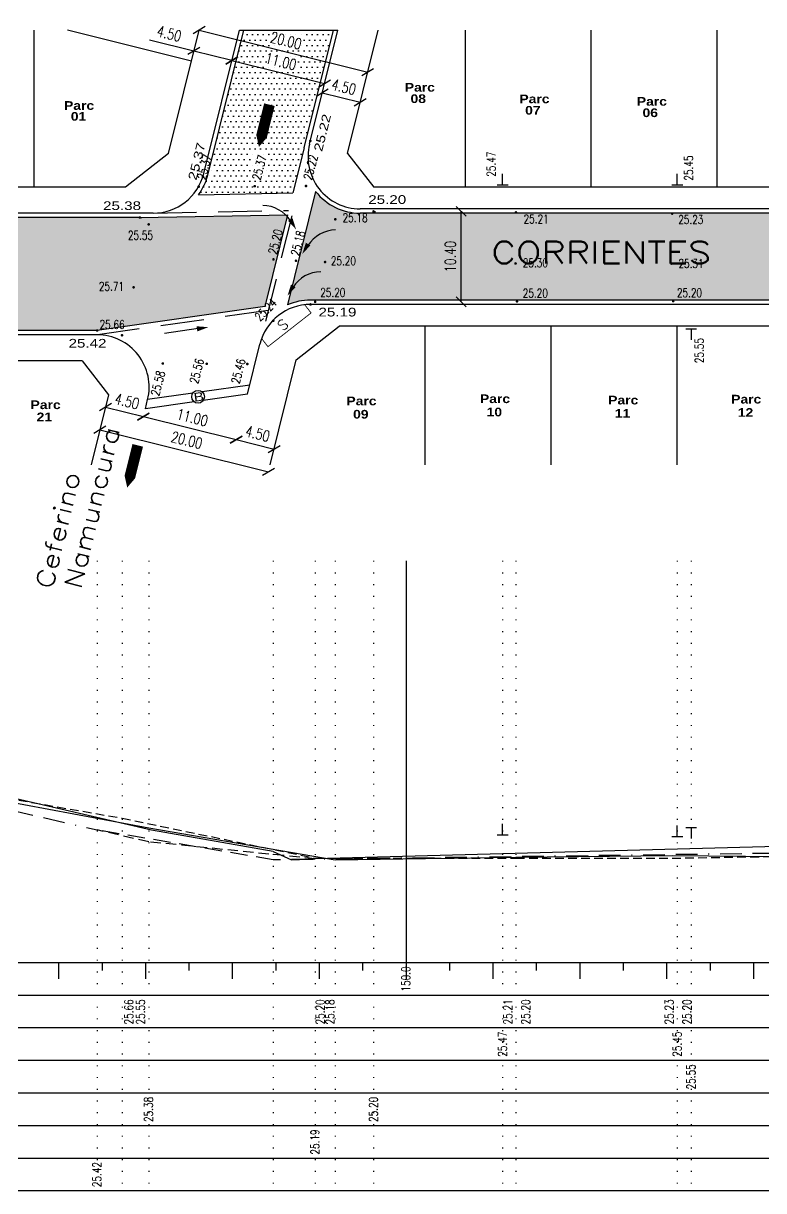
# Model space of a CAD drawing. Header units: millimetres. Extents: x 2417 to 3577, y 653 to 1650.
# Drawn here: x 2557.4 to 2642.6, y 1127 to 1261.3 of the extents above; entities that cross this region are included whole.
import ezdxf

# ---------------------------------------------------------------- set-up
doc = ezdxf.new("R2010")
doc.units = ezdxf.units.MM
doc.header["$MEASUREMENT"] = 0
for name, pattern in [('BORDER2', [0.875, 0.25, -0.125, 0.25, -0.125, 0, -0.125]), ('DOT2', [0.125, 0, -0.125]), ('HIDDEN2', [4.7625, 3.175, -1.5875]), ('HIDDENX2', [0.75, 0.5, -0.25])]:
    doc.linetypes.add(name, pattern=pattern)
for name, color, linetype in [('Badenes', 254, 'Continuous'), ('Bordes', 2, 'Continuous'), ('Calles', 2, 'Continuous'), ('CordonCuneta', 254, 'Continuous'), ('CordonIntegral', 2, 'Continuous'), ('CotasProy', 2, 'Continuous'), ('CotasTN', 30, 'Continuous'), ('Dim', 254, 'Continuous'), ('DireccionAgua', 2, 'Continuous'), ('EjeProy', 8, 'Continuous'), ('LineAux', 7, 'Continuous'), ('LOTES', 7, 'Continuous'), ('MANZANAS', 7, 'Continuous'), ('Nomenclatura', 2, 'Continuous'), ('PavProyectado', 254, 'Continuous'), ('TnDer', 92, 'HIDDENX2'), ('TnIzq', 240, 'Continuous')]:
    doc.layers.add(name, color=color, linetype=linetype)
doc.styles.add('Arial Black DAM', font='')
doc.styles.add('ROMANC', font='romanc', dxfattribs={"height": 1})
doc.styles.add('SimplexDAM', font='simplex.shx', dxfattribs={"width": 0.75})
doc.styles.add('WMF-Arial0', font='ARIAL.TTF')
doc.styles.get('Arial Black DAM').set_extended_font_data('Arial Black')
doc.dimstyles.new('Dam2', dxfattribs={"dimtxt": 1.25, "dimasz": 1.125, "dimexe": 1.25, "dimexo": 0.625, "dimtad": 1, "dimzin": 1, "dimdsep": 46, "dimtxsty": 'SimplexDAM', "dimblk": 'OBLIQUE', "dimcen": 1, "dimse1": 1, "dimse2": 1, "dimclrd": 254, "dimclrt": 254, "dimaunit": 1, "dimadec": 4, "dimazin": 0, "dimtfac": 1, "dimtmove": 0, "dimatfit": 3, "dimldrblk": 'OBLIQUE', "dimfxl": 1, "dimarcsym": 0})

# ---------------------------------------------------------------- blocks, each defined once
blk = doc.blocks.new('umbral')
at = {"layer": 'CotasTN'}
for points in [[(-0.625, 0), (0.625, 0)], [(0, 0), (0, 1.25)]]:
    blk.add_lwpolyline(points, dxfattribs=at)
blk = doc.blocks.new('_Oblique')
at = {"color": 0, "linetype": 'ByBlock', "lineweight": -2}
blk.add_line((-0.5, -0.5), (0.5, 0.5), dxfattribs=at)
blk = doc.blocks.new('*D68')
at = {"layer": 'DEFPOINTS', "color": 0}
for p in [(2576.75, 1257.05), (2581.38, 1257.02), (2581.11, 1255.97)]:
    blk.add_point(p, dxfattribs=at)
at = {"layer": 'Dim', "color": 254, "lineweight": -2}
for p, q in [((2577.01, 1258.11), (2571.88, 1259.38)), ((2581.38, 1257.02), (2577.01, 1258.11))]:
    blk.add_line(p, q, dxfattribs=at)
at = {"layer": 'Dim', "color": 254, "lineweight": -2, "xscale": 1.125, "yscale": 1.125, "zscale": 1.125}
for p, rotation in [((2577.01, 1258.11), 166.0403000000031), ((2581.38, 1257.02), 346.0403000000031)]:
    blk.add_blockref('_Oblique', p, dxfattribs=dict(at, rotation=rotation))
at = {"layer": 'Dim', "color": 254, "insert": (2574.17, 1260.1), "char_height": 1.25, "attachment_point": 5, "rotation": 346.0403, "style": 'SimplexDAM'}
blk.add_mtext('4.50', dxfattribs=at)
blk = doc.blocks.new('*D69')
at = {"layer": 'DEFPOINTS', "color": 0}
for p in [(2577.61, 1260.51), (2597.02, 1255.69), (2597.02, 1255.69)]:
    blk.add_point(p, dxfattribs=at)
at = {"layer": 'PavProyectado', "color": 254, "lineweight": -2}
blk.add_line((2577.61, 1260.51), (2597.02, 1255.69), dxfattribs=at)
at = {"layer": 'PavProyectado', "color": 254, "lineweight": -2, "xscale": 1.125, "yscale": 1.125, "zscale": 1.125}
for p, rotation in [((2577.61, 1260.51), 166.0402999999993), ((2597.02, 1255.69), 346.0402999999993)]:
    blk.add_blockref('_Oblique', p, dxfattribs=dict(at, rotation=rotation))
at = {"layer": 'PavProyectado', "color": 254, "insert": (2587.61, 1259.31), "char_height": 1.25, "attachment_point": 5, "rotation": 346.0403, "style": 'SimplexDAM'}
blk.add_mtext('20.00', dxfattribs=at)
blk = doc.blocks.new('*D70')
at = {"layer": 'DEFPOINTS', "color": 0}
for p in [(2607.78, 1239.66), (2607.78, 1239.66), (2607.78, 1229.26)]:
    blk.add_point(p, dxfattribs=at)
at = {"layer": 'Dim', "color": 254, "lineweight": -2}
blk.add_line((2607.78, 1229.26), (2607.78, 1239.66), dxfattribs=at)
at = {"layer": 'Dim', "color": 254, "lineweight": -2, "xscale": 1.125, "yscale": 1.125, "zscale": 1.125}
for p, rotation in [((2607.78, 1239.66), 90), ((2607.78, 1229.26), 270)]:
    blk.add_blockref('_Oblique', p, dxfattribs=dict(at, rotation=rotation))
at = {"layer": 'Dim', "color": 254, "insert": (2606.53, 1234.46), "char_height": 1.25, "attachment_point": 5, "rotation": 90, "style": 'SimplexDAM'}
blk.add_mtext('10.40', dxfattribs=at)
blk = doc.blocks.new('*D100')
at = {"layer": 'DEFPOINTS', "color": 0}
for p in [(2566.18, 1214.54), (2585.59, 1209.72), (2585.59, 1209.72)]:
    blk.add_point(p, dxfattribs=at)
at = {"layer": 'Dim', "color": 254, "lineweight": -2}
blk.add_line((2566.18, 1214.54), (2585.59, 1209.72), dxfattribs=at)
at = {"layer": 'Dim', "color": 254, "lineweight": -2, "xscale": 1.125, "yscale": 1.125, "zscale": 1.125}
for p, rotation in [((2566.18, 1214.54), 166.0403000000005), ((2585.59, 1209.72), 346.0403000000005)]:
    blk.add_blockref('_Oblique', p, dxfattribs=dict(at, rotation=rotation))
at = {"layer": 'Dim', "color": 254, "insert": (2576.19, 1213.35), "char_height": 1.25, "attachment_point": 5, "rotation": 346.0403, "style": 'SimplexDAM'}
blk.add_mtext('20.00', dxfattribs=at)
blk = doc.blocks.new('*D101')
at = {"layer": 'DEFPOINTS', "color": 0}
for p in [(2566.83, 1217.15), (2571.19, 1216.06), (2571.19, 1216.06)]:
    blk.add_point(p, dxfattribs=at)
at = {"layer": 'Dim', "color": 254, "lineweight": -2}
blk.add_line((2566.83, 1217.15), (2571.19, 1216.06), dxfattribs=at)
at = {"layer": 'Dim', "color": 254, "lineweight": -2, "xscale": 1.125, "yscale": 1.125, "zscale": 1.125}
for p, rotation in [((2566.83, 1217.15), 166.0402999999989), ((2571.19, 1216.06), 346.0402999999988)]:
    blk.add_blockref('_Oblique', p, dxfattribs=dict(at, rotation=rotation))
at = {"layer": 'Dim', "color": 254, "insert": (2569.31, 1217.82), "char_height": 1.25, "attachment_point": 5, "rotation": 346.0403, "style": 'SimplexDAM'}
blk.add_mtext('4.50', dxfattribs=at)
blk = doc.blocks.new('*D102')
at = {"layer": 'DEFPOINTS', "color": 0}
for p in [(2571.19, 1216.06), (2581.87, 1213.41), (2581.87, 1213.41)]:
    blk.add_point(p, dxfattribs=at)
at = {"layer": 'Dim', "color": 254, "lineweight": -2}
blk.add_line((2571.19, 1216.06), (2581.87, 1213.41), dxfattribs=at)
at = {"layer": 'Dim', "color": 254, "lineweight": -2, "xscale": 1.125, "yscale": 1.125, "zscale": 1.125}
for p, rotation in [((2571.19, 1216.06), 166.0402999999989), ((2581.87, 1213.41), 346.0402999999989)]:
    blk.add_blockref('_Oblique', p, dxfattribs=dict(at, rotation=rotation))
at = {"layer": 'Dim', "color": 254, "insert": (2576.83, 1215.95), "char_height": 1.25, "attachment_point": 5, "rotation": 346.0403, "style": 'SimplexDAM'}
blk.add_mtext('11.00', dxfattribs=at)
blk = doc.blocks.new('*D103')
at = {"layer": 'DEFPOINTS', "color": 0}
for p in [(2581.87, 1213.41), (2586.24, 1212.32), (2586.24, 1212.32)]:
    blk.add_point(p, dxfattribs=at)
at = {"layer": 'Dim', "color": 254, "lineweight": -2}
blk.add_line((2581.87, 1213.41), (2586.24, 1212.32), dxfattribs=at)
at = {"layer": 'Dim', "color": 254, "lineweight": -2, "xscale": 1.125, "yscale": 1.125, "zscale": 1.125}
for p, rotation in [((2581.87, 1213.41), 166.0402999999989), ((2586.24, 1212.32), 346.0402999999989)]:
    blk.add_blockref('_Oblique', p, dxfattribs=dict(at, rotation=rotation))
at = {"layer": 'Dim', "color": 254, "insert": (2584.35, 1214.08), "char_height": 1.25, "attachment_point": 5, "rotation": 346.0403, "style": 'SimplexDAM'}
blk.add_mtext('4.50', dxfattribs=at)
blk = doc.blocks.new('*D163')
at = {"layer": 'DEFPOINTS', "color": 0}
for p in [(2581.11, 1255.97), (2592.05, 1254.37), (2591.79, 1253.31)]:
    blk.add_point(p, dxfattribs=at)
at = {"layer": 'Dim', "color": 254, "lineweight": -2}
blk.add_line((2581.38, 1257.02), (2592.05, 1254.37), dxfattribs=at)
at = {"layer": 'Dim', "color": 254, "lineweight": -2, "xscale": 1.125, "yscale": 1.125, "zscale": 1.125}
for p, rotation in [((2581.38, 1257.02), 166.0402999999949), ((2592.05, 1254.37), 346.0402999999949)]:
    blk.add_blockref('_Oblique', p, dxfattribs=dict(at, rotation=rotation))
at = {"layer": 'Dim', "color": 254, "insert": (2587.02, 1256.91), "char_height": 1.25, "attachment_point": 5, "rotation": 346.0403, "style": 'SimplexDAM'}
blk.add_mtext('11.00', dxfattribs=at)
blk = doc.blocks.new('*D164')
at = {"layer": 'DEFPOINTS', "color": 0}
for p in [(2592.05, 1254.37), (2596.16, 1252.23), (2596.16, 1252.23)]:
    blk.add_point(p, dxfattribs=at)
at = {"layer": 'Dim', "color": 254, "lineweight": -2}
blk.add_line((2591.79, 1253.31), (2596.16, 1252.23), dxfattribs=at)
at = {"layer": 'Dim', "color": 254, "lineweight": -2, "xscale": 1.125, "yscale": 1.125, "zscale": 1.125}
for p, rotation in [((2591.79, 1253.31), 166.0402999999951), ((2596.16, 1252.23), 346.0402999999951)]:
    blk.add_blockref('_Oblique', p, dxfattribs=dict(at, rotation=rotation))
at = {"layer": 'Dim', "color": 254, "insert": (2594.27, 1253.98), "char_height": 1.25, "attachment_point": 5, "rotation": 346.0403, "style": 'SimplexDAM'}
blk.add_mtext('4.50', dxfattribs=at)

msp = doc.modelspace()

# ---------------------------------------------------------------- hatches: boundary and pattern name
at = {"layer": 'PavProyectado'}
h = msp.add_hatch(dxfattribs=at)
h.set_pattern_fill('DOTS', color=256, scale=10, style=0)
h.paths.add_polyline_path([(2593.063, 1260.511), (2582.759, 1260.511), (2578.628, 1243.893, -0.099032), (2577.539, 1241.587), (2588.409, 1241.789), (2589.697, 1246.97)])
h.paths.add_polyline_path([(2584.013, 1242.638, -1), (2584.005, 1242.489, -1)], flags=16)
h.paths.add_polyline_path([(2585.716, 1260.749), (2589.962, 1259.694), (2589.51, 1257.874), (2585.264, 1258.93)], flags=9)
h.paths.add_polyline_path([(2585.292, 1258.302), (2589.191, 1257.333), (2588.739, 1255.513), (2584.84, 1256.483)], flags=24)
h.paths.add_polyline_path([(2584.843, 1242.879), (2585.713, 1246.269), (2584.26, 1246.642), (2583.39, 1243.252)], flags=24)
h = msp.add_hatch(dxfattribs=at)
h.set_pattern_fill('DOTS', color=256, scale=10, style=0)
h.paths.add_polyline_path([(2724.445, 1260.511), (2716.201, 1260.511), (2712.213, 1244.466, -1.0028888), (2712.176, 1244.321, -0.3380811), (2705.962, 1239.462, -0.416955), (2705.887, 1239.386, -0.4131649), (2705.812, 1239.461), (2676.606, 1239.461, -0.415263), (2676.531, 1239.386, -0.4131649), (2676.456, 1239.461), (2669.106, 1239.461, -0.415263), (2669.031, 1239.386, -0.4131649), (2668.956, 1239.461), (2661.606, 1239.461, -0.415263), (2661.531, 1239.386, -0.4131649), (2661.456, 1239.461), (2644.78, 1239.461, -0.4211202), (2644.673, 1239.461), (2632.128, 1239.461, -0.6584287), (2632.067, 1239.337, -0.6219336), (2632.013, 1239.461), (2596.144, 1239.461, -0.2305919), (2591.026, 1241.954), (2587.781, 1228.898, -0.1051919), (2590.427, 1229.461), (2660.795, 1229.461, -0.3521003), (2660.889, 1229.461), (2661.456, 1229.461, -0.415263), (2661.531, 1229.536, -0.4131649), (2661.606, 1229.461), (2668.956, 1229.461, -0.415263), (2669.031, 1229.536, -0.4131649), (2669.106, 1229.461), (2676.456, 1229.461, -0.415263), (2676.531, 1229.536, -0.4131649), (2676.606, 1229.461), (2696.936, 1229.461, -0.4294601), (2697.014, 1229.536, -0.3991297), (2697.086, 1229.461), (2700.094, 1229.461, -0.415263), (2700.17, 1229.536, -0.4148545), (2700.244, 1229.461, -0.480396), (2706.495, 1221.466, -1.0028888), (2706.459, 1221.321), (2703.772, 1210.511), (2712.016, 1210.511), (2715.869, 1226.011, -0.5993713), (2715.901, 1226.14)])
h.paths.add_polyline_path([(2644.684, 1233.611, -1), (2644.676, 1233.461, -1)], flags=16)
h.paths.add_polyline_path([(2632.02, 1233.585, -1), (2632.028, 1233.734, -1)], flags=0)
h.paths.add_polyline_path([(2660.679, 1233.8, -1), (2660.671, 1233.65, -1)], flags=16)
h.paths.add_polyline_path([(2614.037, 1233.601, -1), (2614.045, 1233.751, -1)], flags=0)
h.paths.add_polyline_path([(2680.825, 1234.11, -1), (2680.818, 1233.96, -1)], flags=16)
h.paths.add_polyline_path([(2593.282, 1238.679, -1), (2593.29, 1238.829, -1)], flags=16)
h.paths.add_polyline_path([(2592.105, 1233.762, -1), (2592.113, 1233.912, -1)], flags=16)
h.paths.add_polyline_path([(2697.059, 1233.976, -1), (2697.052, 1233.826, -1)], flags=16)
h.paths.add_polyline_path([(2707.202, 1225.694, -1), (2707.19, 1225.545, -1)], flags=16)
h.paths.add_polyline_path([(2711.968, 1243.112, -1), (2711.959, 1242.962, -1)], flags=16)
h.paths.add_polyline_path([(2711.993, 1225.666, -1), (2711.982, 1225.517, -1)], flags=16)
h.paths.add_polyline_path([(2715.879, 1241.825, -1), (2715.87, 1241.675, -1)], flags=16)
h.paths.add_polyline_path([(2714.684, 1253.735, -1), (2714.675, 1253.585, -1)], flags=16)
h.paths.add_polyline_path([(2718.383, 1252.503, -1), (2718.374, 1252.353, -1)], flags=16)
h.paths.add_polyline_path([(2605.589, 1232.363), (2605.589, 1236.559), (2607.464, 1236.559), (2607.464, 1232.363)], flags=24)
h.paths.add_polyline_path([(2692.347, 1232.452), (2692.347, 1236.47), (2694.222, 1236.47), (2694.222, 1232.452)], flags=24)
h.paths.add_polyline_path([(2689.135, 1232.363), (2689.135, 1236.56), (2691.01, 1236.56), (2691.01, 1232.363)], flags=24)
h.paths.add_polyline_path([(2707.161, 1214.779), (2710.54, 1213.939), (2710.088, 1212.119), (2706.709, 1212.959)], flags=24)
h.paths.add_polyline_path([(2706.979, 1219.301), (2710.878, 1218.332), (2710.425, 1216.512), (2706.526, 1217.481)], flags=24)
h.paths.add_polyline_path([(2708.282, 1222.27), (2709.14, 1225.636), (2707.683, 1226.008), (2706.824, 1222.642)], flags=24)
h.paths.add_polyline_path([(2711.856, 1222.027), (2712.609, 1224.976), (2711.151, 1225.348), (2710.399, 1222.399)], flags=24)
h.paths.add_polyline_path([(2697.414, 1229.712), (2700.914, 1229.712), (2700.914, 1231.212), (2697.414, 1231.212)], flags=24)
h.paths.add_polyline_path([(2610.639, 1233.064), (2639.419, 1233.064), (2639.419, 1236.814), (2610.639, 1236.814)], flags=24)
h.paths.add_polyline_path([(2614.617, 1229.509), (2618.117, 1229.509), (2618.117, 1231.009), (2614.617, 1231.009)], flags=24)
h.paths.add_polyline_path([(2614.627, 1232.992), (2618.127, 1232.992), (2618.127, 1234.492), (2614.627, 1234.492)], flags=24)
h.paths.add_polyline_path([(2614.716, 1238.037), (2617.895, 1238.037), (2617.895, 1239.537), (2614.716, 1239.537)], flags=24)
h.paths.add_polyline_path([(2592.525, 1233.218), (2596.025, 1233.218), (2596.025, 1234.718), (2592.525, 1234.718)], flags=24)
h.paths.add_polyline_path([(2593.877, 1238.186), (2597.234, 1238.186), (2597.234, 1239.686), (2593.877, 1239.686)], flags=24)
h.paths.add_polyline_path([(2591.305, 1229.576), (2594.805, 1229.576), (2594.805, 1231.076), (2591.305, 1231.076)], flags=24)
h.paths.add_polyline_path([(2632.524, 1237.97), (2636.024, 1237.97), (2636.024, 1239.47), (2632.524, 1239.47)], flags=24)
h.paths.add_polyline_path([(2632.369, 1229.553), (2635.869, 1229.553), (2635.869, 1231.053), (2632.369, 1231.053)], flags=24)
h.paths.add_polyline_path([(2632.55, 1232.921), (2635.729, 1232.921), (2635.729, 1234.421), (2632.55, 1234.421)], flags=24)
h.paths.add_polyline_path([(2644.8, 1229.447), (2648.3, 1229.447), (2648.3, 1230.947), (2644.8, 1230.947)], flags=25)
h.paths.add_polyline_path([(2661.37, 1229.383), (2664.87, 1229.383), (2664.87, 1230.883), (2661.37, 1230.883)], flags=25)
h.paths.add_polyline_path([(2661.438, 1233.15), (2664.938, 1233.15), (2664.938, 1234.65), (2661.438, 1234.65)], flags=24)
h.paths.add_polyline_path([(2645.096, 1232.917), (2648.596, 1232.917), (2648.596, 1234.417), (2645.096, 1234.417)], flags=24)
h.paths.add_polyline_path([(2661.35, 1238.032), (2664.85, 1238.032), (2664.85, 1239.532), (2661.35, 1239.532)], flags=24)
h.paths.add_polyline_path([(2645.233, 1238.005), (2648.733, 1238.005), (2648.733, 1239.505), (2645.233, 1239.505)], flags=24)
h.paths.add_polyline_path([(2681.221, 1229.437), (2684.721, 1229.437), (2684.721, 1230.937), (2681.221, 1230.937)], flags=25)
h.paths.add_polyline_path([(2681.457, 1233.177), (2684.922, 1233.177), (2684.922, 1234.677), (2681.457, 1234.677)], flags=24)
h.paths.add_polyline_path([(2697.459, 1233.211), (2700.924, 1233.211), (2700.924, 1234.711), (2697.459, 1234.711)], flags=24)
h.paths.add_polyline_path([(2681.326, 1238.02), (2684.826, 1238.02), (2684.826, 1239.52), (2681.326, 1239.52)], flags=24)
h.paths.add_polyline_path([(2697.413, 1237.92), (2700.913, 1237.92), (2700.913, 1239.42), (2697.413, 1239.42)], flags=24)
h.paths.add_polyline_path([(2714.748, 1222.692), (2715.606, 1226.058), (2714.149, 1226.429), (2713.291, 1223.063)], flags=24)
h.paths.add_polyline_path([(2719.445, 1240.007), (2720.312, 1243.407), (2718.855, 1243.779), (2717.987, 1240.378)], flags=25)
h.paths.add_polyline_path([(2717.123, 1231.21), (2717.991, 1234.61), (2716.533, 1234.982), (2715.666, 1231.581)], flags=24)
h.paths.add_polyline_path([(2715.534, 1253.855), (2716.392, 1257.221), (2714.935, 1257.592), (2714.076, 1254.226)], flags=24)
h.paths.add_polyline_path([(2713.43, 1241.611), (2714.297, 1245.011), (2712.839, 1245.383), (2711.972, 1241.982)], flags=24)
h.paths.add_polyline_path([(2719.391, 1252.819), (2720.259, 1256.22), (2718.801, 1256.591), (2717.934, 1253.191)], flags=24)
h.paths.add_polyline_path([(2723.134, 1252.104), (2723.922, 1255.192), (2722.464, 1255.564), (2721.677, 1252.475)], flags=25)
h.paths.add_polyline_path([(2716.716, 1241.732), (2717.583, 1245.133), (2716.126, 1245.504), (2715.258, 1242.104)], flags=24)
h = msp.add_hatch(dxfattribs=at)
h.set_pattern_fill('DOTS', color=256, scale=10, style=0)
h.paths.add_polyline_path([(2587.785, 1239.277), (2571.016, 1238.965, -0.0064053), (2570.849, 1238.961, -1.0028888), (2570.699, 1238.961), (2521.612, 1238.961, -1), (2521.462, 1238.961), (2511.612, 1238.961, -1), (2511.462, 1238.961), (2460.001, 1238.961, -0.0393164), (2458.984, 1239.041), (2436.195, 1242.612, -0.0583005), (2434.739, 1243.015), (2418.753, 1249.522), (2417.816, 1226.995), (2428.38, 1226.556, -0.000094), (2428.382, 1226.556), (2449.094, 1225.963, -0.9857936), (2449.244, 1225.961), (2501.463, 1225.961, -1.1257799), (2501.612, 1225.961), (2511.462, 1225.961, -1), (2511.612, 1225.961), (2521.462, 1225.961, -1), (2521.612, 1225.961), (2565.782, 1225.961, -0.9316386), (2565.931, 1225.971), (2585.158, 1228.71)])
h.paths.add_polyline_path([(2454.762, 1231.444, -1), (2454.77, 1231.594, -1)], flags=16)
h.paths.add_polyline_path([(2456.045, 1237.036, -1), (2456.038, 1236.887, -1)], flags=16)
h.paths.add_polyline_path([(2453.519, 1226.923, -1), (2453.527, 1227.073, -1)], flags=16)
h.paths.add_polyline_path([(2449.017, 1228.723, -1), (2450.601, 1228.723, -1)], flags=16)
h.paths.add_polyline_path([(2435.228, 1234.211, -1), (2435.221, 1234.061, -1)], flags=16)
h.paths.add_polyline_path([(2436.387, 1242.13, -1), (2436.379, 1241.98, -1)], flags=16)
h.paths.add_polyline_path([(2433.47, 1227.168, -1), (2433.478, 1227.318, -1)], flags=16)
h.paths.add_polyline_path([(2521.868, 1230.893, -1), (2521.86, 1230.743, -1)], flags=16)
h.paths.add_polyline_path([(2522.198, 1238.86, -1), (2522.19, 1238.71, -1)], flags=16)
h.paths.add_polyline_path([(2570.065, 1231.01, -1), (2570.057, 1230.86, -1)], flags=16)
h.paths.add_polyline_path([(2571.808, 1238.24, -1), (2571.8, 1238.09, -1)], flags=16)
h.paths.add_polyline_path([(2586.173, 1234.22, -1), (2586.165, 1234.07, -1)], flags=16)
h.paths.add_polyline_path([(2472.483, 1230.273), (2472.483, 1234.648), (2474.358, 1234.648), (2474.358, 1230.273)], flags=24)
h.paths.add_polyline_path([(2477.135, 1230.362), (2477.135, 1234.559), (2479.01, 1234.559), (2479.01, 1230.362)], flags=24)
h.paths.add_polyline_path([(2453.852, 1226.579), (2457.352, 1226.579), (2457.352, 1228.079), (2453.852, 1228.079)], flags=24)
h.paths.add_polyline_path([(2443.866, 1222.783), (2444.736, 1226.173), (2443.283, 1226.546), (2442.413, 1223.155)], flags=9)
h.paths.add_polyline_path([(2445.673, 1229.174), (2449.173, 1229.174), (2449.173, 1230.674), (2445.673, 1230.674)], flags=24)
h.paths.add_polyline_path([(2431.507, 1233.502), (2434.683, 1233.369), (2434.745, 1234.868), (2431.569, 1235.001)], flags=24)
h.paths.add_polyline_path([(2431.872, 1241.967), (2435.108, 1240.633), (2435.679, 1242.02), (2432.443, 1243.353)], flags=24)
h.paths.add_polyline_path([(2429.419, 1226.889), (2432.88, 1226.744), (2432.943, 1228.243), (2429.481, 1228.388)], flags=24)
h.paths.add_polyline_path([(2456.564, 1236.246), (2460.064, 1236.246), (2460.064, 1237.746), (2456.564, 1237.746)], flags=24)
h.paths.add_polyline_path([(2455.203, 1230.688), (2458.703, 1230.688), (2458.703, 1232.188), (2455.203, 1232.188)], flags=24)
h.paths.add_polyline_path([(2565.898, 1225.901), (2569.362, 1225.901), (2569.362, 1227.401), (2565.898, 1227.401)], flags=9)
h.paths.add_polyline_path([(2522.398, 1237.263), (2525.862, 1237.263), (2525.862, 1238.763), (2522.398, 1238.763)], flags=24)
h.paths.add_polyline_path([(2522.431, 1230.344), (2525.967, 1230.344), (2525.967, 1231.844), (2522.431, 1231.844)], flags=24)
h.paths.add_polyline_path([(2521.979, 1226.066), (2525.444, 1226.066), (2525.444, 1227.566), (2521.979, 1227.566)], flags=24)
h.paths.add_polyline_path([(2565.818, 1230.286), (2568.997, 1230.286), (2568.997, 1231.786), (2565.818, 1231.786)], flags=24)
h.paths.add_polyline_path([(2569.162, 1236.161), (2572.662, 1236.161), (2572.662, 1237.661), (2569.162, 1237.661)], flags=24)
h.paths.add_polyline_path([(2586.7, 1234.343), (2587.57, 1237.734), (2586.117, 1238.106), (2585.247, 1234.716)], flags=25)
h.paths.add_polyline_path([(2481.025, 1230.928), (2509.805, 1230.928), (2509.805, 1234.678), (2481.025, 1234.678)], flags=24)

# ---------------------------------------------------------------- linework, layer by layer
at = {"color": 2}
for p, q in [((2590.427, 1228.961), (2590.427, 1228.961)), ((2426.898, 1149.512), (2709.211, 1149.512)), ((2426.898, 1145.762), (2709.211, 1145.762)), ((2426.898, 1142.012), (2709.211, 1142.012)), ((2426.898, 1138.262), (2709.211, 1138.262)), ((2426.898, 1134.512), (2709.211, 1134.512)), ((2426.898, 1130.762), (2709.211, 1130.762)), ((2426.898, 1127.012), (2709.211, 1127.012))]:
    msp.add_line(p, q, dxfattribs=at)
msp.add_line((2451.431, 1153.262), (2709.211, 1153.262))
for points in [[(2585.701, 1251.94, 1.25, 1.25, 0), (2585.098, 1249.514, 2.5, 0, 0), (2584.495, 1247.088, 0, 0, 0)], [(2570.54, 1212.749, 1.25, 1.25, 0), (2569.937, 1210.323, 2.5, 0, 0), (2569.333, 1207.897, 0, 0, 0)]]:
    msp.add_lwpolyline(points, format="xyseb", dxfattribs=at)
at = {"layer": 'Badenes', "linetype": 'HIDDENX2', "ltscale": 10}
for p, q in [((2572.32, 1239.461), (2587.909, 1239.777)), ((2588.27, 1239.156), (2584.604, 1224.408)), ((2585.562, 1228.263), (2565.927, 1225.466))]:
    msp.add_line(p, q, dxfattribs=at)
at = {"layer": 'Bordes'}
for p, q in [((2583.431, 1219.687), (2577.948, 1218.906)), ((2576.884, 1218.755), (2571.68, 1218.013)), ((2583.17, 1218.64), (2578.089, 1217.916)), ((2577.026, 1217.765), (2571.419, 1216.966))]:
    msp.add_line(p, q, dxfattribs=at)
msp.add_circle((2577.487, 1218.335), 0.734, dxfattribs=at)
at = {"layer": 'CordonCuneta', "ltscale": 0.125}
for p, q in [((2705.887, 1239.461), (2596.144, 1239.461)), ((2700.169, 1229.461), (2590.427, 1229.461))]:
    msp.add_line(p, q, dxfattribs=at)
at = {"layer": 'CordonCuneta', "color": 8, "linetype": 'HIDDENX2', "ltscale": 4}
msp.add_line((2586.151, 1165.062), (2565.857, 1168.51), dxfattribs=at)
at = {"layer": 'CordonCuneta', "color": 8, "linetype": 'BORDER2', "ltscale": 10}
msp.add_lwpolyline([(2451.431, 1184.091), (2501.537, 1181.565, -0.0450823), (2521.533, 1178.74), (2565.857, 1168.51)], format="xyb", dxfattribs=at)
at = {"layer": 'CordonCuneta', "color": 8, "linetype": 'HIDDEN2', "ltscale": 0.375}
msp.add_lwpolyline([(2590.966, 1165.189), (2571.804, 1167.137), (2565.857, 1168.51)], dxfattribs=at)
at = {"layer": 'CordonCuneta', "color": 8, "linetype": 'BORDER2', "ltscale": 10}
msp.add_lwpolyline([(2661.531, 1166.042), (2586.151, 1165.062)], dxfattribs=at)
at = {"layer": 'CordonCuneta', "ltscale": 0.125}
for centre, start, end in [((2596.144, 1245.961), 218.06043, 270.0003), ((2597.69, 1246.161), 270, 272.12908), ((2590.427, 1222.961), 90.0003, 114.02017), ((2590.427, 1222.461), 89.63983, 90)]:
    msp.add_arc(centre, 6.5, start, end, dxfattribs=at)
at = {"layer": 'CordonIntegral', "ltscale": 0.125}
for p, q in [((2578.143, 1244.013), (2582.244, 1260.511)), ((2590.321, 1247.408), (2593.579, 1260.511)), ((2572.32, 1239.461), (2460.001, 1239.461)), ((2705.887, 1239.961), (2596.144, 1239.961)), ((2700.169, 1228.961), (2590.427, 1228.961)), ((2565.857, 1225.461), (2449.169, 1225.461)), ((2583.17, 1218.64), (2584.604, 1224.408)), ((2571.419, 1216.966), (2571.68, 1218.013))]:
    msp.add_line(p, q, dxfattribs=at)
at = {"layer": 'CordonIntegral', "color": 7, "const_width": 0.1}
msp.add_lwpolyline([(2584.799, 1225.042), (2585.535, 1224.102), (2590.5, 1227.984), (2589.764, 1228.924)], dxfattribs=at)
at = {"layer": 'CordonIntegral', "ltscale": 0.125}
for centre, start, end in [((2596.144, 1245.961), 166.0403, 270.0003), ((2572.32, 1245.461), 270, 346.0403), ((2590.427, 1222.961), 90.0003, 166.0403), ((2565.857, 1219.461), 346.0403, 90)]:
    msp.add_arc(centre, 6, start, end, dxfattribs=at)
at = {"layer": 'CotasProy', "const_width": 0.15}
for points in [[(2590.416, 1247.845, 1), (2590.407, 1247.695, 1)], [(2578.057, 1243.726, 1), (2578.049, 1243.576, 1)], [(2597.69, 1239.736, 1), (2597.69, 1239.586, 1)], [(2570.775, 1239.036, 1), (2570.774, 1238.886, 1)], [(2590.427, 1229.036, 1), (2590.427, 1228.886, 1)], [(2565.857, 1226.036, 1), (2565.857, 1225.886, 1)]]:
    msp.add_lwpolyline(points, format="xyb", close=True, dxfattribs=at)
at = {"layer": 'CotasProy'}
for centre, start, end in [((2570.774, 1245.461), 270, 272.12908), ((2565.857, 1219.461), 89.63983, 90)]:
    msp.add_arc(centre, 6.5, start, end, dxfattribs=at)
at = {"layer": 'CotasTN', "const_width": 0.15}
for points in [[(2577.558, 1242.586, 1), (2577.55, 1242.436, 1)], [(2584.013, 1242.638, 1), (2584.005, 1242.489, 1)], [(2589.916, 1242.66, 1), (2589.909, 1242.51, 1)], [(2614.091, 1239.619, 1), (2614.084, 1239.47, 1)], [(2632.074, 1239.487, 1), (2632.067, 1239.337, 1)], [(2632.074, 1239.487, 1), (2632.067, 1239.337, 1)], [(2571.808, 1238.24, 1), (2571.8, 1238.09, 1)], [(2593.29, 1238.829, 1), (2593.282, 1238.679, 1)], [(2586.173, 1234.22, 1), (2586.165, 1234.07, 1)], [(2588.764, 1234.056, 1), (2588.756, 1233.906, 1)], [(2592.113, 1233.912, 1), (2592.105, 1233.762, 1)], [(2614.045, 1233.751, 1), (2614.037, 1233.601, 1)], [(2632.028, 1233.734, 1), (2632.02, 1233.585, 1)], [(2632.028, 1233.734, 1), (2632.02, 1233.585, 1)], [(2570.065, 1231.01, 1), (2570.057, 1230.86, 1)], [(2590.97, 1229.346, 1), (2590.962, 1229.196, 1)], [(2614.212, 1229.378, 1), (2614.204, 1229.228, 1)], [(2632.194, 1229.414, 1), (2632.187, 1229.264, 1)], [(2632.194, 1229.414, 1), (2632.187, 1229.264, 1)], [(2586.155, 1227.162, 1), (2586.147, 1227.012, 1)], [(2568.74, 1225.488, 1), (2568.732, 1225.338, 1)], [(2573.426, 1222.237, 1), (2573.418, 1222.088, 1)], [(2578.49, 1222.208, 1), (2578.483, 1222.058, 1)], [(2583.161, 1222.181, 1), (2583.153, 1222.031, 1)]]:
    msp.add_lwpolyline(points, format="xyb", close=True, dxfattribs=at)
at = {"layer": 'CotasTN'}
for points in [[(2612.555, 1167.962), (2612.555, 1169.212)], [(2632.658, 1167.762), (2632.658, 1169.012)], [(2634.883, 1168.762), (2633.633, 1168.762)], [(2634.258, 1168.762), (2634.258, 1167.512)], [(2611.93, 1167.962), (2613.18, 1167.962)], [(2632.033, 1167.762), (2633.283, 1167.762)]]:
    msp.add_lwpolyline(points, dxfattribs=at)
at = {"layer": 'DireccionAgua', "linetype": 'Continuous'}
msp.add_line((2577.512, 1226.174), (2573.624, 1225.622), dxfattribs=at)
for points in [[(2588.771, 1237.579, 0, 0.6, 0), (2588.107, 1238.725, 0.6, 0.6, 0)], [(2589.492, 1234.76, 0, 0.6, 0), (2590.156, 1235.906, 0.6, 0.6, 0)], [(2587.786, 1229.959, 0, 0.6, 0), (2588.45, 1231.105, 0.6, 0.6, 0)], [(2578.669, 1226.341, 0, 0.6, 0), (2577.358, 1226.151, 0.6, 0.6, 0)]]:
    msp.add_lwpolyline(points, format="xyseb", dxfattribs=at)
at = {"layer": 'DireccionAgua'}
for centre, start, end in [((2584.885, 1236.482), 32.75191, 89.14388), ((2593.379, 1233.664), 90.85612, 147.24809), ((2591.672, 1228.862), 90.85612, 147.24809)]:
    msp.add_arc(centre, 3.861, start, end, dxfattribs=at)
at = {"layer": 'EjeProy'}
for p, q in [((2572.118, 1168.497), (2521.537, 1180.157)), ((2586.151, 1166.034), (2572.118, 1168.497)), ((2661.531, 1167.043), (2590.966, 1165.189)), ((2586.151, 1166.034), (2588.227, 1165.05)), ((2588.227, 1165.05), (2590.966, 1165.189))]:
    msp.add_line(p, q, dxfattribs=at)
at = {"layer": 'LineAux', "linetype": 'DOT2', "ltscale": 10}
for p, q in [((2565.857, 1199.477), (2565.857, 1127.012)), ((2568.736, 1199.477), (2568.736, 1127.012)), ((2571.804, 1199.477), (2571.804, 1127.012)), ((2586.151, 1199.477), (2586.151, 1127.012)), ((2590.966, 1199.477), (2590.966, 1127.012)), ((2593.286, 1199.477), (2593.286, 1127.012)), ((2597.69, 1199.477), (2597.69, 1127.012)), ((2612.555, 1199.477), (2612.555, 1127.012)), ((2614.088, 1199.477), (2614.088, 1127.012)), ((2632.658, 1199.477), (2632.658, 1127.012)), ((2634.258, 1199.477), (2634.258, 1127.012))]:
    msp.add_line(p, q, dxfattribs=at)
at = {"layer": 'LineAux', "color": 1}
for p, q in [((2601.431, 1199.477), (2601.431, 1151.387)), ((2561.431, 1153.262), (2561.431, 1151.387)), ((2566.431, 1153.262), (2566.431, 1152.325)), ((2571.431, 1153.262), (2571.431, 1151.387)), ((2576.431, 1153.262), (2576.431, 1152.325)), ((2581.431, 1153.262), (2581.431, 1151.387)), ((2586.431, 1153.262), (2586.431, 1152.325)), ((2591.431, 1153.262), (2591.431, 1151.387)), ((2596.431, 1153.262), (2596.431, 1152.325)), ((2601.431, 1153.262), (2601.431, 1152.325)), ((2601.431, 1153.262), (2601.431, 1151.387)), ((2606.431, 1153.262), (2606.431, 1152.325)), ((2611.431, 1153.262), (2611.431, 1151.387)), ((2616.431, 1153.262), (2616.431, 1152.325)), ((2621.431, 1153.262), (2621.431, 1151.387)), ((2626.431, 1153.262), (2626.431, 1152.325)), ((2631.431, 1153.262), (2631.431, 1151.387)), ((2636.431, 1153.262), (2636.431, 1152.325)), ((2641.431, 1153.262), (2641.431, 1151.387))]:
    msp.add_line(p, q, dxfattribs=at)
at = {"layer": 'LOTES'}
for p, q in [((2558.62, 1242.461), (2558.62, 1260.511)), ((2576.724, 1256.959), (2562.437, 1260.511)), ((2608.224, 1260.511), (2608.225, 1242.461)), ((2622.724, 1260.511), (2622.725, 1242.461)), ((2637.224, 1260.511), (2637.225, 1242.461)), ((2603.64, 1210.511), (2603.64, 1226.461)), ((2618.14, 1210.511), (2618.14, 1226.461)), ((2632.64, 1210.511), (2632.64, 1226.461))]:
    msp.add_line(p, q, dxfattribs=at)
at = {"layer": 'MANZANAS'}
for p, q in [((2574.085, 1246.343), (2577.607, 1260.511)), ((2594.694, 1246.343), (2598.216, 1260.511)), ((2574.085, 1246.343), (2569.12, 1242.461)), ((2594.694, 1246.343), (2597.729, 1242.461)), ((2569.12, 1242.461), (2461.71, 1242.461)), ((2705.139, 1242.461), (2597.729, 1242.461)), ((2588.786, 1222.579), (2593.751, 1226.461)), ((2701.161, 1226.461), (2593.751, 1226.461)), ((2564.148, 1222.461), (2456.452, 1222.461)), ((2564.148, 1222.461), (2567.183, 1218.579)), ((2585.786, 1210.511), (2588.786, 1222.579)), ((2567.183, 1218.579), (2565.178, 1210.511))]:
    msp.add_line(p, q, dxfattribs=at)
at = {"layer": 'PavProyectado', "color": 254}
for p, q in [((2578.538, 1243.531), (2582.759, 1260.511)), ((2582.244, 1260.511), (2593.579, 1260.511)), ((2589.697, 1246.97), (2593.063, 1260.511)), ((2589.697, 1246.97), (2588.409, 1241.789)), ((2577.539, 1241.587), (2588.409, 1241.789)), ((2591.026, 1241.954), (2587.781, 1228.898)), ((2570.774, 1238.961), (2460.001, 1238.961)), ((2570.774, 1238.961), (2587.785, 1239.277)), ((2587.785, 1239.277), (2585.158, 1228.71)), ((2585.158, 1228.71), (2565.857, 1225.961)), ((2565.857, 1225.961), (2449.169, 1225.961))]:
    msp.add_line(p, q, dxfattribs=at)
msp.add_arc((2572.32, 1245.461), 6.5, 323.41759, 346.0403, dxfattribs=at)
at = {"layer": 'TnDer', "ltscale": 2}
msp.add_lwpolyline([(2522.847, 1177.862), (2568.736, 1169.862), (2590.966, 1165.262), (2614.088, 1165.262), (2632.07, 1165.262), (2644.727, 1165.462), (2660.722, 1167.262), (2680.868, 1171.762), (2697.011, 1178.962)], dxfattribs=at)
at = {"layer": 'TnIzq'}
msp.add_lwpolyline([(2456.042, 1186.062), (2522.847, 1177.862), (2571.804, 1168.762), (2593.286, 1165.062), (2614.088, 1165.362), (2632.07, 1165.562), (2644.727, 1165.462), (2660.722, 1167.262), (2680.868, 1172.262), (2697.011, 1180.462)], dxfattribs=at)

# ---------------------------------------------------------------- block references
at = {"layer": 'CotasTN'}
for p, rotation in [((2612.555, 1242.719), 9.567903620512624e-12), ((2632.658, 1242.719), 9.567903620512624e-12), ((2634.258, 1226.129), 180.0000000000095)]:
    msp.add_blockref('umbral', p, dxfattribs=dict(at, rotation=rotation))

# ---------------------------------------------------------------- texts
at = {"layer": 'Bordes', "style": 'WMF-Arial0', "width": 1.25}
msp.add_text('B', height=1, rotation=8.10749, dxfattribs=at).set_placement((2577.059, 1217.762))
at = {"layer": 'Calles', "style": 'SimplexDAM', "width": 1.25}
msp.add_text('CORRIENTES', height=2.5, dxfattribs=at).set_placement((2611.264, 1233.689))
for s, p in [('Namuncura', (2563.99, 1196.103)), ('Ceferino', (2560.697, 1196.103))]:
    msp.add_text(s, height=2, rotation=76.24626, dxfattribs=at).set_placement(p)
at = {"layer": 'CordonIntegral', "style": 'ROMANC'}
msp.add_text('S', height=1.2, rotation=41.10219, dxfattribs=at).set_placement((2587.251, 1225.832))
at = {"layer": 'CotasProy', "style": 'WMF-Arial0', "width": 1.25}
for s, p in [('25.22', (2591.761, 1246.476)), ('25.37', (2577.288, 1243.185))]:
    msp.add_text(s, height=1, rotation=76.0403, dxfattribs=at).set_placement(p)
for s, p in [('25.38', (2566.551, 1239.824)), ('25.20', (2597.082, 1240.524)), ('25.19', (2591.349, 1227.578)), ('25.42', (2562.576, 1223.994))]:
    msp.add_text(s, height=1, dxfattribs=at).set_placement(p)
at = {"layer": 'CotasTN', "style": 'SimplexDAM', "width": 0.75}
for s, rotation, p in [('25.37', 75.608, (2578.335, 1243.253)), ('25.47', 90, (2611.739, 1243.648)), ('25.37', 75.608, (2584.663, 1243.183)), ('25.22', 75.608, (2590.566, 1243.205)), ('25.45', 90, (2634.468, 1243.2)), ('25.20', 75.608, (2586.52, 1234.648)), ('25.18', 75.608, (2589.111, 1234.483)), ('25.24', 45.59532, (2584.624, 1226.956)), ('25.55', 90, (2635.694, 1222.207)), ('25.56', 75.608, (2577.465, 1219.77)), ('25.46', 75.608, (2582.252, 1219.76)), ('25.58', 75.608, (2572.994, 1218.365)), ('150.0', 90, (2601.912, 1149.911)), ('25.66', 90, (2570.007, 1146.128)), ('25.55', 90, (2571.371, 1146.128)), ('25.20', 90, (2592.043, 1146.128)), ('25.18', 90, (2593.174, 1146.128)), ('25.21', 90, (2613.655, 1146.128)), ('25.20', 90, (2615.708, 1146.128)), ('25.23', 90, (2632.225, 1146.128)), ('25.20', 90, (2634.279, 1146.128)), ('25.47', 90, (2613.036, 1142.411)), ('25.45', 90, (2633.139, 1142.411)), ('25.55', 90, (2634.739, 1138.661)), ('25.38', 90, (2572.285, 1134.911)), ('25.20', 90, (2598.171, 1134.911)), ('25.19', 90, (2591.447, 1131.161)), ('25.42', 90, (2566.338, 1127.411))]:
    msp.add_text(s, height=1, rotation=rotation, dxfattribs=at).set_placement(p)
for s, p in [('25.18', (2594.127, 1238.436)), ('25.21', (2614.966, 1238.287)), ('25.23', (2632.774, 1238.22)), ('25.55', (2569.412, 1236.411)), ('25.20', (2592.775, 1233.468)), ('25.30', (2614.877, 1233.242)), ('25.31', (2632.8, 1233.171)), ('25.71', (2566.068, 1230.536)), ('25.20', (2591.555, 1229.826)), ('25.20', (2614.867, 1229.759)), ('25.20', (2632.619, 1229.803)), ('25.66', (2566.148, 1226.151))]:
    msp.add_text(s, height=1, dxfattribs=at).set_placement(p)
at = {"layer": 'Nomenclatura', "style": 'Arial Black DAM'}
for s, p in [('Parc', (2601.29, 1253.441)), ('08', (2601.946, 1252.129)), ('Parc', (2614.484, 1252.105)), ('Parc', (2562.06, 1251.347)), ('07', (2615.141, 1250.794)), ('Parc', (2628.002, 1251.823)), ('01', (2562.832, 1250.094)), ('06', (2628.659, 1250.511)), ('Parc', (2594.569, 1217.36)), ('Parc', (2609.944, 1217.612)), ('Parc', (2624.707, 1217.458)), ('Parc', (2638.865, 1217.562)), ('Parc', (2558.203, 1216.921)), ('09', (2595.334, 1215.83)), ('10', (2610.709, 1216.082)), ('11', (2625.473, 1215.928)), ('12', (2639.631, 1216.031)), ('21', (2558.903, 1215.521))]:
    msp.add_text(s, height=1, dxfattribs=at).set_placement(p)

# ---------------------------------------------------------------- dimensions: what is measured, and where the dimension line sits
at = {"layer": 'Dim'}
dim = msp.add_linear_dim(base=(2581.376, 1257.022), p1=(2576.747, 1257.052), p2=(2581.114, 1255.967), angle=346.0403, dimstyle='Dam2', dxfattribs=at)
dim.commit()
dim.dimension.update_dxf_attribs({"geometry": '*D68', "text_midpoint": (2573.869, 1258.888), "dimtype": 161})
for p1, p2, distance, picture, middle in [((2581.114, 1255.967), (2591.789, 1253.313), 1.087, '*D163', (2587.016, 1256.908)), ((2607.777, 1229.261), (2607.777, 1239.661), 0, '*D70', (2606.527, 1234.461)), ((2566.827, 1217.147), (2571.195, 1216.062), 0, '*D101', (2569.313, 1217.818)), ((2566.181, 1214.545), (2585.59, 1209.72), 0, '*D100', (2576.187, 1213.346))]:
    dim = msp.add_aligned_dim(p1=p1, p2=p2, distance=distance, dimstyle='Dam2', dxfattribs=at)
    dim.commit()
    dim.dimension.update_dxf_attribs({"geometry": picture, "text_midpoint": middle})
for base, p1, p2, picture, middle in [((2596.156, 1252.227), (2592.052, 1254.368), (2596.156, 1252.227), '*D164', (2594.274, 1253.983)), ((2581.87, 1213.408), (2571.195, 1216.062), (2581.87, 1213.408), '*D102', (2576.834, 1215.948)), ((2586.237, 1212.323), (2581.87, 1213.408), (2586.237, 1212.323), '*D103', (2584.355, 1214.079))]:
    dim = msp.add_linear_dim(base=base, p1=p1, p2=p2, angle=166.0403, dimstyle='Dam2', override={"dimtmove": 1}, dxfattribs=at)
    dim.commit()
    dim.dimension.update_dxf_attribs({"geometry": picture, "text_midpoint": middle})
at = {"layer": 'PavProyectado', "color": 254}
dim = msp.add_aligned_dim(p1=(2577.607, 1260.511), p2=(2597.016, 1255.686), distance=0, dimstyle='Dam2', dxfattribs=at)
dim.commit()
dim.dimension.update_dxf_attribs({"geometry": '*D69', "text_midpoint": (2587.613, 1259.312)})

doc.saveas('drawing.dxf')
